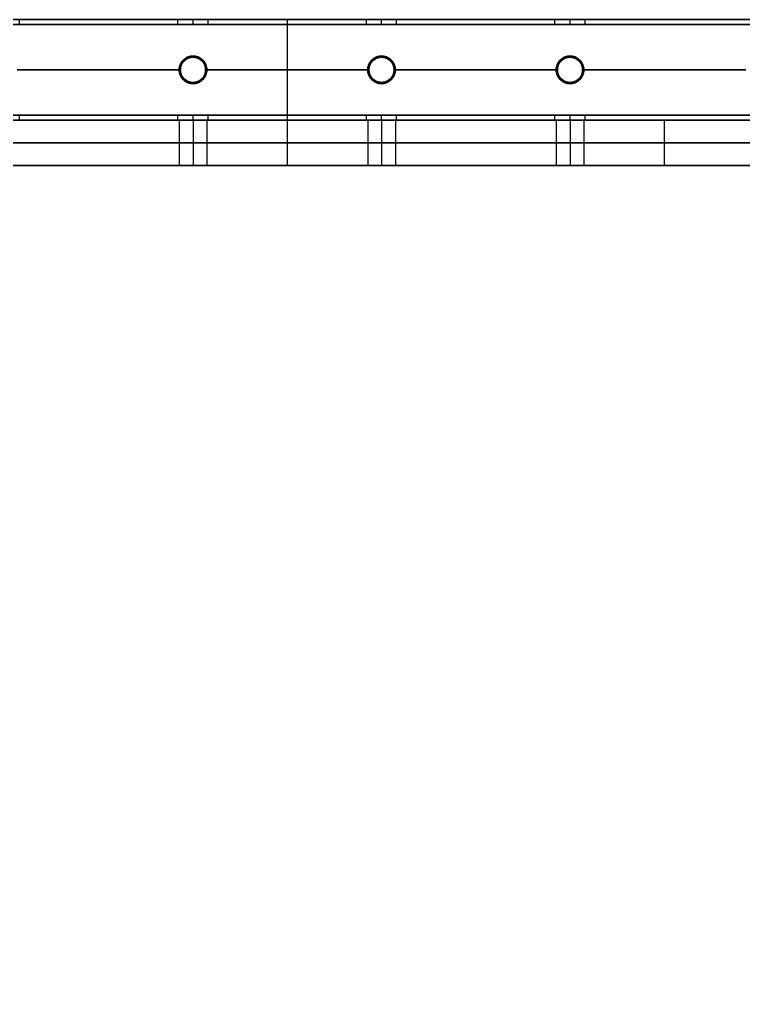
# Model space of a CAD drawing. Header units: millimetres. Extents: x -6529 to 809, y -8611 to 207.
# Drawn here: x -255.5 to 32.5, y -4084.7 to -3695.2 of the extents above; entities that cross this region are included whole.
import ezdxf

# ---------------------------------------------------------------- set-up
doc = ezdxf.new("R2010")
doc.units = ezdxf.units.MM
doc.header["$MEASUREMENT"] = 0
for name, color, linetype, true_color in [('gaten$11mm', 7, 'Continuous', 0xff6a35), ('platen', 7, 'Continuous', 0x007f00), ('staal', 5, 'Continuous', 0x0000ff)]:
    doc.layers.add(name, color=color, linetype=linetype, true_color=true_color)

# ---------------------------------------------------------------- blocks, each defined once
blk = doc.blocks.new('top plaat')
at = {"layer": 'platen'}
for p, q in [((320.5, 25.5), (320.5, 25.5, 18)), ((395.5, 25.5), (395.5, 25.5, 18)), ((470.5, 25.5), (470.5, 25.5, 18)), ((315, 20), (315, 20, 18)), ((326, 20), (326, 20, 18)), ((390, 20), (390, 20, 18)), ((401, 20), (401, 20, 18)), ((465, 20), (465, 20, 18)), ((476, 20), (476, 20, 18)), ((320.5, 14.5), (320.5, 14.5, 18)), ((395.5, 14.5), (395.5, 14.5, 18)), ((470.5, 14.5), (470.5, 14.5, 18))]:
    blk.add_line(p, q, dxfattribs=at)
for points in [[(658, 40), (349, 40), (40, 40)], [(658, 40, 18), (349, 40, 18), (40, 40, 18)], [(658, 40, 9), (349, 40, 9), (40, 40, 9)], [(349, 40), (349, 40, 9), (349, 40, 18)]]:
    blk.add_open_spline(points, degree=2, dxfattribs=at)
for points, knots in [([(320.5, 25.5), (326, 25.5), (326, 20), (326, 14.5), (320.5, 14.5), (315, 14.5), (315, 20), (315, 25.5), (320.5, 25.5)], [-31.415927, -31.415927, -31.415927, -23.561945, -23.561945, -15.707963, -15.707963, -7.853982, -7.853982, 0, 0, 0]), ([(320.5, 25.5, 18), (326, 25.5, 18), (326, 20, 18), (326, 14.5, 18), (320.5, 14.5, 18), (315, 14.5, 18), (315, 20, 18), (315, 25.5, 18), (320.5, 25.5, 18)], [-31.415927, -31.415927, -31.415927, -23.561945, -23.561945, -15.707963, -15.707963, -7.853982, -7.853982, 0, 0, 0]), ([(320.5, 25.5, 9), (315, 25.5, 9), (315, 20, 9), (315, 14.5, 9), (320.5, 14.5, 9), (326, 14.5, 9), (326, 20, 9), (326, 25.5, 9), (320.5, 25.5, 9)], [0, 0, 0, 7.853982, 7.853982, 15.707963, 15.707963, 23.561945, 23.561945, 31.415927, 31.415927, 31.415927]), ([(395.5, 25.5), (401, 25.5), (401, 20), (401, 14.5), (395.5, 14.5), (390, 14.5), (390, 20), (390, 25.5), (395.5, 25.5)], [-31.415927, -31.415927, -31.415927, -23.561945, -23.561945, -15.707963, -15.707963, -7.853982, -7.853982, 0, 0, 0]), ([(395.5, 25.5, 18), (401, 25.5, 18), (401, 20, 18), (401, 14.5, 18), (395.5, 14.5, 18), (390, 14.5, 18), (390, 20, 18), (390, 25.5, 18), (395.5, 25.5, 18)], [-31.415927, -31.415927, -31.415927, -23.561945, -23.561945, -15.707963, -15.707963, -7.853982, -7.853982, 0, 0, 0]), ([(395.5, 25.5, 9), (390, 25.5, 9), (390, 20, 9), (390, 14.5, 9), (395.5, 14.5, 9), (401, 14.5, 9), (401, 20, 9), (401, 25.5, 9), (395.5, 25.5, 9)], [0, 0, 0, 7.853982, 7.853982, 15.707963, 15.707963, 23.561945, 23.561945, 31.415927, 31.415927, 31.415927]), ([(470.5, 25.5), (476, 25.5), (476, 20), (476, 14.5), (470.5, 14.5), (465, 14.5), (465, 20), (465, 25.5), (470.5, 25.5)], [-31.415927, -31.415927, -31.415927, -23.561945, -23.561945, -15.707963, -15.707963, -7.853982, -7.853982, 0, 0, 0]), ([(470.5, 25.5, 18), (476, 25.5, 18), (476, 20, 18), (476, 14.5, 18), (470.5, 14.5, 18), (465, 14.5, 18), (465, 20, 18), (465, 25.5, 18), (470.5, 25.5, 18)], [-31.415927, -31.415927, -31.415927, -23.561945, -23.561945, -15.707963, -15.707963, -7.853982, -7.853982, 0, 0, 0]), ([(470.5, 25.5, 9), (465, 25.5, 9), (465, 20, 9), (465, 14.5, 9), (470.5, 14.5, 9), (476, 14.5, 9), (476, 20, 9), (476, 25.5, 9), (470.5, 25.5, 9)], [0, 0, 0, 7.853982, 7.853982, 15.707963, 15.707963, 23.561945, 23.561945, 31.415927, 31.415927, 31.415927])]:
    blk.add_rational_spline(points, [1, 0.707106781187, 1, 0.707106781187, 1, 0.707106781187, 1, 0.707106781187, 1], degree=2, knots=knots, dxfattribs=at)
blk = doc.blocks.new('plaat base')
at = {"layer": 'platen'}
for p, q in [((395.5, 43.5), (395.5, 43.5, 18)), ((470.5, 43.5), (470.5, 43.5, 18)), ((390, 38), (390, 38, 18)), ((401, 38), (401, 38, 18)), ((465, 38), (465, 38, 18)), ((476, 38), (476, 38, 18)), ((395.5, 32.5), (395.5, 32.5, 18)), ((470.5, 32.5), (470.5, 32.5, 18)), ((58, -600), (1258, -600)), ((58, -600, 18), (1258, -600, 18)), ((320.5, -1232.5), (320.5, -1232.5, 18)), ((315, -1238), (315, -1238, 18)), ((326, -1238), (326, -1238, 18)), ((320.5, -1243.5), (320.5, -1243.5, 18))]:
    blk.add_line(p, q, dxfattribs=at)
for points in [[(658, 58), (508, 58), (358, 58)], [(358, 58), (358, 58, 9), (358, 58, 18)], [(658, 58, 18), (508, 58, 18), (358, 58, 18)], [(358, 58), (358, 29), (358, 0)], [(358, 58, 18), (358, 29, 18), (358, 0, 18)], [(658, 58, 9), (508, 58, 9), (358, 58, 9)], [(358, 58, 9), (358, 29, 9), (358, 0, 9)], [(508, 58), (508, 58, 9), (508, 58, 18)], [(358, 29), (358, 29, 9), (358, 29, 18)], [(358, 0), (179, 0), (0, 0)], [(358, 0, 18), (179, 0, 18), (0, 0, 18)], [(358, 0, 9), (179, 0, 9), (0, 0, 9)], [(358, 0), (358, 0, 9), (358, 0, 18)], [(358, -1258), (358, -1229), (358, -1200)], [(358, -1200), (358, -1200, 9), (358, -1200, 18)], [(358, -1258, 18), (358, -1229, 18), (358, -1200, 18)], [(358, -1200), (508, -1200), (658, -1200)], [(358, -1200, 18), (508, -1200, 18), (658, -1200, 18)], [(358, -1258, 9), (358, -1229, 9), (358, -1200, 9)], [(358, -1200, 9), (508, -1200, 9), (658, -1200, 9)], [(508, -1200), (508, -1200, 9), (508, -1200, 18)], [(358, -1229), (358, -1229, 9), (358, -1229, 18)], [(58, -1258), (208, -1258), (358, -1258)], [(58, -1258, 18), (208, -1258, 18), (358, -1258, 18)], [(58, -1258, 9), (208, -1258, 9), (358, -1258, 9)], [(358, -1258), (358, -1258, 9), (358, -1258, 18)]]:
    blk.add_open_spline(points, degree=2, dxfattribs=at)
for points in [[(395.5, 43.5), (401, 43.5), (401, 38), (401, 32.5), (395.5, 32.5), (390, 32.5), (390, 38), (390, 43.5), (395.5, 43.5)], [(395.5, 43.5, 18), (401, 43.5, 18), (401, 38, 18), (401, 32.5, 18), (395.5, 32.5, 18), (390, 32.5, 18), (390, 38, 18), (390, 43.5, 18), (395.5, 43.5, 18)], [(470.5, 43.5), (476, 43.5), (476, 38), (476, 32.5), (470.5, 32.5), (465, 32.5), (465, 38), (465, 43.5), (470.5, 43.5)], [(470.5, 43.5, 18), (476, 43.5, 18), (476, 38, 18), (476, 32.5, 18), (470.5, 32.5, 18), (465, 32.5, 18), (465, 38, 18), (465, 43.5, 18), (470.5, 43.5, 18)], [(320.5, -1243.5), (315, -1243.5), (315, -1238), (315, -1232.5), (320.5, -1232.5), (326, -1232.5), (326, -1238), (326, -1243.5), (320.5, -1243.5)], [(320.5, -1243.5, 18), (315, -1243.5, 18), (315, -1238, 18), (315, -1232.5, 18), (320.5, -1232.5, 18), (326, -1232.5, 18), (326, -1238, 18), (326, -1243.5, 18), (320.5, -1243.5, 18)]]:
    blk.add_rational_spline(points, [1, 0.707106781187, 1, 0.707106781187, 1, 0.707106781187, 1, 0.707106781187, 1], degree=2, knots=[-31.415927, -31.415927, -31.415927, -23.561945, -23.561945, -15.707963, -15.707963, -7.853982, -7.853982, 0, 0, 0], dxfattribs=at)

msp = doc.modelspace()

# ---------------------------------------------------------------- linework, layer by layer
at = {"layer": 'gaten$11mm'}
for centre in [(-186.47, -3715.21), (-111.47, -3715.21), (-36.47, -3715.21)]:
    msp.add_circle(centre, 5.5, dxfattribs=at)
at = {"layer": 'staal'}
for p, q in [((-255.47, -3697.21, 1296), (-255.47, -3695.21, 1296)), ((-192.47, -3697.21, 20), (-192.47, -3695.21, 20)), ((-192.47, -3697.21, 1296), (-192.47, -3695.21, 1296)), ((-186.47, -3697.21, 26), (-186.47, -3695.21, 26)), ((-186.47, -3697.21, 14), (-186.47, -3695.21, 14)), ((-186.47, -3697.21, 1302), (-186.47, -3695.21, 1302)), ((-186.47, -3697.21, 1290), (-186.47, -3695.21, 1290)), ((-180.47, -3697.21, 20), (-180.47, -3695.21, 20)), ((-180.47, -3697.21, 1296), (-180.47, -3695.21, 1296)), ((-117.47, -3697.21, 20), (-117.47, -3695.21, 20)), ((-117.47, -3697.21, 1296), (-117.47, -3695.21, 1296)), ((-111.47, -3697.21, 26), (-111.47, -3695.21, 26)), ((-111.47, -3697.21, 14), (-111.47, -3695.21, 14)), ((-111.47, -3697.21, 1302), (-111.47, -3695.21, 1302)), ((-111.47, -3697.21, 1290), (-111.47, -3695.21, 1290)), ((-105.47, -3697.21, 20), (-105.47, -3695.21, 20)), ((-105.47, -3697.21, 1296), (-105.47, -3695.21, 1296)), ((-42.47, -3697.21, 20), (-42.47, -3695.21, 20)), ((-42.47, -3697.21, 1296), (-42.47, -3695.21, 1296)), ((-36.47, -3697.21, 26), (-36.47, -3695.21, 26)), ((-36.47, -3697.21, 14), (-36.47, -3695.21, 14)), ((-36.47, -3697.21, 1302), (-36.47, -3695.21, 1302)), ((-36.47, -3697.21, 1290), (-36.47, -3695.21, 1290)), ((-30.47, -3697.21, 20), (-30.47, -3695.21, 20)), ((-30.47, -3697.21, 1296), (-30.47, -3695.21, 1296)), ((-186.47, -3710.21, 38), (-186.47, -3710.21, 40)), ((-186.47, -3710.21), (-186.47, -3710.21, 2)), ((-186.47, -3710.21, 1314), (-186.47, -3710.21, 1316)), ((-186.47, -3710.21, 1276), (-186.47, -3710.21, 1278)), ((-111.47, -3710.21, 38), (-111.47, -3710.21, 40)), ((-111.47, -3710.21), (-111.47, -3710.21, 2)), ((-111.47, -3710.21, 1314), (-111.47, -3710.21, 1316)), ((-111.47, -3710.21, 1276), (-111.47, -3710.21, 1278)), ((-36.47, -3710.21, 38), (-36.47, -3710.21, 40)), ((-36.47, -3710.21), (-36.47, -3710.21, 2)), ((-36.47, -3710.21, 1314), (-36.47, -3710.21, 1316)), ((-36.47, -3710.21, 1276), (-36.47, -3710.21, 1278)), ((-191.47, -3715.21, 38), (-191.47, -3715.21, 40)), ((-191.47, -3715.21), (-191.47, -3715.21, 2)), ((-191.47, -3715.21, 1314), (-191.47, -3715.21, 1316)), ((-191.47, -3715.21, 1276), (-191.47, -3715.21, 1278)), ((-181.47, -3715.21, 38), (-181.47, -3715.21, 40)), ((-181.47, -3715.21), (-181.47, -3715.21, 2)), ((-181.47, -3715.21, 1314), (-181.47, -3715.21, 1316)), ((-181.47, -3715.21, 1276), (-181.47, -3715.21, 1278)), ((-116.47, -3715.21, 38), (-116.47, -3715.21, 40)), ((-116.47, -3715.21), (-116.47, -3715.21, 2)), ((-116.47, -3715.21, 1314), (-116.47, -3715.21, 1316)), ((-116.47, -3715.21, 1276), (-116.47, -3715.21, 1278)), ((-106.47, -3715.21, 38), (-106.47, -3715.21, 40)), ((-106.47, -3715.21), (-106.47, -3715.21, 2)), ((-106.47, -3715.21, 1314), (-106.47, -3715.21, 1316)), ((-106.47, -3715.21, 1276), (-106.47, -3715.21, 1278)), ((-41.47, -3715.21, 38), (-41.47, -3715.21, 40)), ((-41.47, -3715.21), (-41.47, -3715.21, 2)), ((-41.47, -3715.21, 1314), (-41.47, -3715.21, 1316)), ((-41.47, -3715.21, 1276), (-41.47, -3715.21, 1278)), ((-31.47, -3715.21, 38), (-31.47, -3715.21, 40)), ((-31.47, -3715.21), (-31.47, -3715.21, 2)), ((-31.47, -3715.21, 1314), (-31.47, -3715.21, 1316)), ((-31.47, -3715.21, 1276), (-31.47, -3715.21, 1278)), ((-186.47, -3720.21), (-186.47, -3720.21, 2)), ((-186.47, -3720.21, 38), (-186.47, -3720.21, 40)), ((-186.47, -3720.21, 1276), (-186.47, -3720.21, 1278)), ((-186.47, -3720.21, 1314), (-186.47, -3720.21, 1316)), ((-111.47, -3720.21), (-111.47, -3720.21, 2)), ((-111.47, -3720.21, 38), (-111.47, -3720.21, 40)), ((-111.47, -3720.21, 1276), (-111.47, -3720.21, 1278)), ((-111.47, -3720.21, 1314), (-111.47, -3720.21, 1316)), ((-36.47, -3720.21), (-36.47, -3720.21, 2)), ((-36.47, -3720.21, 38), (-36.47, -3720.21, 40)), ((-36.47, -3720.21, 1276), (-36.47, -3720.21, 1278)), ((-36.47, -3720.21, 1314), (-36.47, -3720.21, 1316)), ((-255.47, -3735.21, 1296), (-255.47, -3733.21, 1296)), ((-192.47, -3735.21, 20), (-192.47, -3733.21, 20)), ((-192.47, -3735.21, 1296), (-192.47, -3733.21, 1296)), ((-186.47, -3735.21, 26), (-186.47, -3733.21, 26)), ((-186.47, -3735.21, 14), (-186.47, -3733.21, 14)), ((-186.47, -3735.21, 1302), (-186.47, -3733.21, 1302)), ((-186.47, -3735.21, 1290), (-186.47, -3733.21, 1290)), ((-180.47, -3735.21, 20), (-180.47, -3733.21, 20)), ((-180.47, -3735.21, 1296), (-180.47, -3733.21, 1296)), ((-117.47, -3735.21, 20), (-117.47, -3733.21, 20)), ((-117.47, -3735.21, 1296), (-117.47, -3733.21, 1296)), ((-111.47, -3735.21, 26), (-111.47, -3733.21, 26)), ((-111.47, -3735.21, 14), (-111.47, -3733.21, 14)), ((-111.47, -3735.21, 1302), (-111.47, -3733.21, 1302)), ((-111.47, -3735.21, 1290), (-111.47, -3733.21, 1290)), ((-105.47, -3735.21, 20), (-105.47, -3733.21, 20)), ((-105.47, -3735.21, 1296), (-105.47, -3733.21, 1296)), ((-42.47, -3735.21, 20), (-42.47, -3733.21, 20)), ((-42.47, -3735.21, 1296), (-42.47, -3733.21, 1296)), ((-36.47, -3735.21, 26), (-36.47, -3733.21, 26)), ((-36.47, -3735.21, 14), (-36.47, -3733.21, 14)), ((-36.47, -3735.21, 1302), (-36.47, -3733.21, 1302)), ((-36.47, -3735.21, 1290), (-36.47, -3733.21, 1290)), ((-30.47, -3735.21, 20), (-30.47, -3733.21, 20)), ((-30.47, -3735.21, 1296), (-30.47, -3733.21, 1296))]:
    msp.add_line(p, q, dxfattribs=at)
for points in [[(-506.97, -3695.21), (809.03, -3695.21), (809.03, -5011.21), (-506.97, -5011.21)], [(-466.97, -3735.21), (769.03, -3735.21), (769.03, -4971.21), (-466.97, -4971.21)]]:
    msp.add_lwpolyline(points, close=True, dxfattribs=at)
for centre in [(-186.47, -3715.21), (-186.47, -3715.21, 39), (-186.47, -3715.21, 1), (-186.47, -3715.21, 1276), (-186.47, -3715.21, 1315), (-186.47, -3715.21, 1277), (-111.47, -3715.21), (-111.47, -3715.21, 39), (-111.47, -3715.21, 1), (-111.47, -3715.21, 1276), (-111.47, -3715.21, 1315), (-111.47, -3715.21, 1277), (-36.47, -3715.21), (-36.47, -3715.21, 39), (-36.47, -3715.21, 1), (-36.47, -3715.21, 1276), (-36.47, -3715.21, 1315), (-36.47, -3715.21, 1277)]:
    msp.add_circle(centre, 5, dxfattribs=at)
for points in [[(809.03, -3695.21), (151.03, -3695.21), (-506.97, -3695.21)], [(809.03, -3695.21, 40), (151.03, -3695.21, 40), (-506.97, -3695.21, 40)], [(-506.97, -3695.21, 1276), (151.03, -3695.21, 1276), (809.03, -3695.21, 1276)], [(-506.97, -3695.21, 1316), (151.03, -3695.21, 1316), (809.03, -3695.21, 1316)], [(-192.47, -3695.21, 20), (-223.97, -3695.21, 20), (-255.47, -3695.21, 20)], [(-255.47, -3695.21, 1296), (-223.97, -3695.21, 1296), (-192.47, -3695.21, 1296)], [(-117.47, -3695.21, 20), (-148.97, -3695.21, 20), (-180.47, -3695.21, 20)], [(-180.47, -3695.21, 1296), (-148.97, -3695.21, 1296), (-117.47, -3695.21, 1296)], [(-42.47, -3695.21, 20), (-73.97, -3695.21, 20), (-105.47, -3695.21, 20)], [(-105.47, -3695.21, 1296), (-73.97, -3695.21, 1296), (-42.47, -3695.21, 1296)], [(32.53, -3695.21, 20), (1.03, -3695.21, 20), (-30.47, -3695.21, 20)], [(-30.47, -3695.21, 1296), (1.03, -3695.21, 1296), (32.53, -3695.21, 1296)], [(807.03, -3697.21, 38), (151.03, -3697.21, 38), (-504.97, -3697.21, 38)], [(807.03, -3697.21, 2), (151.03, -3697.21, 2), (-504.97, -3697.21, 2)], [(-504.97, -3697.21, 1314), (151.03, -3697.21, 1314), (807.03, -3697.21, 1314)], [(-504.97, -3697.21, 1278), (151.03, -3697.21, 1278), (807.03, -3697.21, 1278)], [(-192.47, -3697.21, 20), (-223.97, -3697.21, 20), (-255.47, -3697.21, 20)], [(-255.47, -3697.21, 1296), (-223.97, -3697.21, 1296), (-192.47, -3697.21, 1296)], [(-117.47, -3697.21, 20), (-148.97, -3697.21, 20), (-180.47, -3697.21, 20)], [(-180.47, -3697.21, 1296), (-148.97, -3697.21, 1296), (-117.47, -3697.21, 1296)], [(-42.47, -3697.21, 20), (-73.97, -3697.21, 20), (-105.47, -3697.21, 20)], [(-105.47, -3697.21, 1296), (-73.97, -3697.21, 1296), (-42.47, -3697.21, 1296)], [(32.53, -3697.21, 20), (1.03, -3697.21, 20), (-30.47, -3697.21, 20)], [(-30.47, -3697.21, 1296), (1.03, -3697.21, 1296), (32.53, -3697.21, 1296)], [(-191.47, -3715.21, 40), (-223.97, -3715.21, 40), (-256.47, -3715.21, 40)], [(-191.47, -3715.21, 38), (-223.97, -3715.21, 38), (-256.47, -3715.21, 38)], [(-191.47, -3715.21, 2), (-223.97, -3715.21, 2), (-256.47, -3715.21, 2)], [(-191.47, -3715.21), (-223.97, -3715.21), (-256.47, -3715.21)], [(-256.47, -3715.21, 1316), (-223.97, -3715.21, 1316), (-191.47, -3715.21, 1316)], [(-256.47, -3715.21, 1314), (-223.97, -3715.21, 1314), (-191.47, -3715.21, 1314)], [(-256.47, -3715.21, 1278), (-223.97, -3715.21, 1278), (-191.47, -3715.21, 1278)], [(-256.47, -3715.21, 1276), (-223.97, -3715.21, 1276), (-191.47, -3715.21, 1276)], [(-116.47, -3715.21, 40), (-148.97, -3715.21, 40), (-181.47, -3715.21, 40)], [(-116.47, -3715.21, 38), (-148.97, -3715.21, 38), (-181.47, -3715.21, 38)], [(-116.47, -3715.21, 2), (-148.97, -3715.21, 2), (-181.47, -3715.21, 2)], [(-116.47, -3715.21), (-148.97, -3715.21), (-181.47, -3715.21)], [(-181.47, -3715.21, 1316), (-148.97, -3715.21, 1316), (-116.47, -3715.21, 1316)], [(-181.47, -3715.21, 1314), (-148.97, -3715.21, 1314), (-116.47, -3715.21, 1314)], [(-181.47, -3715.21, 1278), (-148.97, -3715.21, 1278), (-116.47, -3715.21, 1278)], [(-181.47, -3715.21, 1276), (-148.97, -3715.21, 1276), (-116.47, -3715.21, 1276)], [(-41.47, -3715.21, 40), (-73.97, -3715.21, 40), (-106.47, -3715.21, 40)], [(-41.47, -3715.21, 38), (-73.97, -3715.21, 38), (-106.47, -3715.21, 38)], [(-41.47, -3715.21, 2), (-73.97, -3715.21, 2), (-106.47, -3715.21, 2)], [(-41.47, -3715.21), (-73.97, -3715.21), (-106.47, -3715.21)], [(-106.47, -3715.21, 1316), (-73.97, -3715.21, 1316), (-41.47, -3715.21, 1316)], [(-106.47, -3715.21, 1314), (-73.97, -3715.21, 1314), (-41.47, -3715.21, 1314)], [(-106.47, -3715.21, 1278), (-73.97, -3715.21, 1278), (-41.47, -3715.21, 1278)], [(-106.47, -3715.21, 1276), (-73.97, -3715.21, 1276), (-41.47, -3715.21, 1276)], [(33.53, -3715.21, 40), (1.03, -3715.21, 40), (-31.47, -3715.21, 40)], [(33.53, -3715.21, 38), (1.03, -3715.21, 38), (-31.47, -3715.21, 38)], [(33.53, -3715.21, 2), (1.03, -3715.21, 2), (-31.47, -3715.21, 2)], [(33.53, -3715.21), (1.03, -3715.21), (-31.47, -3715.21)], [(-31.47, -3715.21, 1316), (1.03, -3715.21, 1316), (33.53, -3715.21, 1316)], [(-31.47, -3715.21, 1314), (1.03, -3715.21, 1314), (33.53, -3715.21, 1314)], [(-31.47, -3715.21, 1278), (1.03, -3715.21, 1278), (33.53, -3715.21, 1278)], [(-31.47, -3715.21, 1276), (1.03, -3715.21, 1276), (33.53, -3715.21, 1276)], [(771.03, -3733.21, 38), (151.03, -3733.21, 38), (-468.97, -3733.21, 38)], [(771.03, -3733.21, 2), (151.03, -3733.21, 2), (-468.97, -3733.21, 2)], [(-468.97, -3733.21, 1314), (151.03, -3733.21, 1314), (771.03, -3733.21, 1314)], [(-468.97, -3733.21, 1278), (151.03, -3733.21, 1278), (771.03, -3733.21, 1278)], [(769.03, -3735.21), (151.03, -3735.21), (-466.97, -3735.21)], [(769.03, -3735.21, 40), (151.03, -3735.21, 40), (-466.97, -3735.21, 40)], [(-466.97, -3735.21, 1276), (151.03, -3735.21, 1276), (769.03, -3735.21, 1276)], [(-466.97, -3735.21, 1316), (151.03, -3735.21, 1316), (769.03, -3735.21, 1316)], [(-192.47, -3733.21, 20), (-223.97, -3733.21, 20), (-255.47, -3733.21, 20)], [(-255.47, -3733.21, 1296), (-223.97, -3733.21, 1296), (-192.47, -3733.21, 1296)], [(-192.47, -3735.21, 20), (-223.97, -3735.21, 20), (-255.47, -3735.21, 20)], [(-255.47, -3735.21, 1296), (-223.97, -3735.21, 1296), (-192.47, -3735.21, 1296)], [(-117.47, -3733.21, 20), (-148.97, -3733.21, 20), (-180.47, -3733.21, 20)], [(-180.47, -3733.21, 1296), (-148.97, -3733.21, 1296), (-117.47, -3733.21, 1296)], [(-117.47, -3735.21, 20), (-148.97, -3735.21, 20), (-180.47, -3735.21, 20)], [(-180.47, -3735.21, 1296), (-148.97, -3735.21, 1296), (-117.47, -3735.21, 1296)], [(-42.47, -3733.21, 20), (-73.97, -3733.21, 20), (-105.47, -3733.21, 20)], [(-105.47, -3733.21, 1296), (-73.97, -3733.21, 1296), (-42.47, -3733.21, 1296)], [(-42.47, -3735.21, 20), (-73.97, -3735.21, 20), (-105.47, -3735.21, 20)], [(-105.47, -3735.21, 1296), (-73.97, -3735.21, 1296), (-42.47, -3735.21, 1296)], [(32.53, -3733.21, 20), (1.03, -3733.21, 20), (-30.47, -3733.21, 20)], [(-30.47, -3733.21, 1296), (1.03, -3733.21, 1296), (32.53, -3733.21, 1296)], [(32.53, -3735.21, 20), (1.03, -3735.21, 20), (-30.47, -3735.21, 20)], [(-30.47, -3735.21, 1296), (1.03, -3735.21, 1296), (32.53, -3735.21, 1296)]]:
    msp.add_open_spline(points, degree=2, dxfattribs=at)
for points, weights, knots in [([(-261.47, -3695.21, 1302), (-255.47, -3695.21, 1302), (-255.47, -3695.21, 1296), (-255.47, -3695.21, 1290), (-261.47, -3695.21, 1290), (-267.47, -3695.21, 1290), (-267.47, -3695.21, 1296), (-267.47, -3695.21, 1302), (-261.47, -3695.21, 1302)], [1, 0.707106781187, 1, 0.707106781187, 1, 0.707106781187, 1, 0.707106781187, 1], [-31.415927, -31.415927, -31.415927, -23.561945, -23.561945, -15.707963, -15.707963, -7.853982, -7.853982, 0, 0, 0]), ([(-186.47, -3695.21, 26), (-192.47, -3695.21, 26), (-192.47, -3695.21, 20), (-192.47, -3695.21, 14), (-186.47, -3695.21, 14), (-180.47, -3695.21, 14), (-180.47, -3695.21, 20), (-180.47, -3695.21, 26), (-186.47, -3695.21, 26)], [0.999999860338, 0.707106851018, 1, 0.707106781187, 1, 0.707106781187, 1, 0.707106851018, 0.999999860338], [-31.415927, -31.415927, -31.415927, -23.561946, -23.561946, -15.707963, -15.707963, -7.853981, -7.853981, 0, 0, 0]), ([(-186.47, -3695.21, 1302), (-180.47, -3695.21, 1302), (-180.47, -3695.21, 1296), (-180.47, -3695.21, 1290), (-186.47, -3695.21, 1290), (-192.47, -3695.21, 1290), (-192.47, -3695.21, 1296), (-192.47, -3695.21, 1302), (-186.47, -3695.21, 1302)], [1, 0.707106781187, 1, 0.707106781187, 1, 0.707106781187, 1, 0.707106781187, 1], [-31.415927, -31.415927, -31.415927, -23.561945, -23.561945, -15.707963, -15.707963, -7.853982, -7.853982, 0, 0, 0]), ([(-111.47, -3695.21, 26), (-117.47, -3695.21, 26), (-117.47, -3695.21, 20), (-117.47, -3695.21, 14), (-111.47, -3695.21, 14), (-105.47, -3695.21, 14), (-105.47, -3695.21, 20), (-105.47, -3695.21, 26), (-111.47, -3695.21, 26)], [1, 0.707106781187, 1, 0.707106781187, 1, 0.707106781187, 1, 0.707106781187, 1], [-31.415927, -31.415927, -31.415927, -23.561945, -23.561945, -15.707963, -15.707963, -7.853982, -7.853982, 0, 0, 0]), ([(-111.47, -3695.21, 1302), (-105.47, -3695.21, 1302), (-105.47, -3695.21, 1296), (-105.47, -3695.21, 1290), (-111.47, -3695.21, 1290), (-117.47, -3695.21, 1290), (-117.47, -3695.21, 1296), (-117.47, -3695.21, 1302), (-111.47, -3695.21, 1302)], [0.999999860338, 0.707106851018, 1, 0.707106781187, 1, 0.707106781187, 1, 0.707106851018, 0.999999860338], [-31.415927, -31.415927, -31.415927, -23.561946, -23.561946, -15.707963, -15.707963, -7.853981, -7.853981, 0, 0, 0]), ([(-36.47, -3695.21, 26), (-42.47, -3695.21, 26), (-42.47, -3695.21, 20), (-42.47, -3695.21, 14), (-36.47, -3695.21, 14), (-30.47, -3695.21, 14), (-30.47, -3695.21, 20), (-30.47, -3695.21, 26), (-36.47, -3695.21, 26)], [0.999999860338, 0.707106851018, 1, 0.707106781187, 1, 0.707106781187, 1, 0.707106851018, 0.999999860338], [-31.415927, -31.415927, -31.415927, -23.561946, -23.561946, -15.707963, -15.707963, -7.853981, -7.853981, 0, 0, 0]), ([(-36.47, -3695.21, 1302), (-30.47, -3695.21, 1302), (-30.47, -3695.21, 1296), (-30.47, -3695.21, 1290), (-36.47, -3695.21, 1290), (-42.47, -3695.21, 1290), (-42.47, -3695.21, 1296), (-42.47, -3695.21, 1302), (-36.47, -3695.21, 1302)], [1, 0.707106781187, 1, 0.707106781187, 1, 0.707106781187, 1, 0.707106781187, 1], [-31.415927, -31.415927, -31.415927, -23.561945, -23.561945, -15.707963, -15.707963, -7.853982, -7.853982, 0, 0, 0]), ([(-261.47, -3697.21, 1302), (-267.47, -3697.21, 1302), (-267.47, -3697.21, 1296), (-267.47, -3697.21, 1290), (-261.47, -3697.21, 1290), (-255.47, -3697.21, 1290), (-255.47, -3697.21, 1296), (-255.47, -3697.21, 1302), (-261.47, -3697.21, 1302)], [1, 0.707106781187, 1, 0.707106781187, 1, 0.707106781187, 1, 0.707106781187, 1], [0, 0, 0, 7.853982, 7.853982, 15.707963, 15.707963, 23.561945, 23.561945, 31.415927, 31.415927, 31.415927]), ([(-186.47, -3697.21, 26), (-180.47, -3697.21, 26), (-180.47, -3697.21, 20), (-180.47, -3697.21, 14), (-186.47, -3697.21, 14), (-192.47, -3697.21, 14), (-192.47, -3697.21, 20), (-192.47, -3697.21, 26), (-186.47, -3697.21, 26)], [1, 0.707106781187, 1, 0.707106781187, 1, 0.707106781187, 1, 0.707106781187, 1], [0, 0, 0, 7.853982, 7.853982, 15.707963, 15.707963, 23.561945, 23.561945, 31.415927, 31.415927, 31.415927]), ([(-186.47, -3697.21, 1302), (-192.47, -3697.21, 1302), (-192.47, -3697.21, 1296), (-192.47, -3697.21, 1290), (-186.47, -3697.21, 1290), (-180.47, -3697.21, 1290), (-180.47, -3697.21, 1296), (-180.47, -3697.21, 1302), (-186.47, -3697.21, 1302)], [1, 0.707106781187, 1, 0.707106781187, 1, 0.707106781187, 1, 0.707106781187, 1], [0, 0, 0, 7.853982, 7.853982, 15.707963, 15.707963, 23.561945, 23.561945, 31.415927, 31.415927, 31.415927]), ([(-111.47, -3697.21, 26), (-105.47, -3697.21, 26), (-105.47, -3697.21, 20), (-105.47, -3697.21, 14), (-111.47, -3697.21, 14), (-117.47, -3697.21, 14), (-117.47, -3697.21, 20), (-117.47, -3697.21, 26), (-111.47, -3697.21, 26)], [1, 0.707106781187, 1, 0.707106781187, 1, 0.707106781187, 1, 0.707106781187, 1], [0, 0, 0, 7.853982, 7.853982, 15.707963, 15.707963, 23.561945, 23.561945, 31.415927, 31.415927, 31.415927]), ([(-111.47, -3697.21, 1302), (-117.47, -3697.21, 1302), (-117.47, -3697.21, 1296), (-117.47, -3697.21, 1290), (-111.47, -3697.21, 1290), (-105.47, -3697.21, 1290), (-105.47, -3697.21, 1296), (-105.47, -3697.21, 1302), (-111.47, -3697.21, 1302)], [1, 0.707106781187, 1, 0.707106781187, 1, 0.707106781187, 1, 0.707106781187, 1], [0, 0, 0, 7.853982, 7.853982, 15.707963, 15.707963, 23.561945, 23.561945, 31.415927, 31.415927, 31.415927]), ([(-36.47, -3697.21, 26), (-30.47, -3697.21, 26), (-30.47, -3697.21, 20), (-30.47, -3697.21, 14), (-36.47, -3697.21, 14), (-42.47, -3697.21, 14), (-42.47, -3697.21, 20), (-42.47, -3697.21, 26), (-36.47, -3697.21, 26)], [1, 0.707106781187, 1, 0.707106781187, 1, 0.707106781187, 1, 0.707106781187, 1], [0, 0, 0, 7.853982, 7.853982, 15.707963, 15.707963, 23.561945, 23.561945, 31.415927, 31.415927, 31.415927]), ([(-36.47, -3697.21, 1302), (-42.47, -3697.21, 1302), (-42.47, -3697.21, 1296), (-42.47, -3697.21, 1290), (-36.47, -3697.21, 1290), (-30.47, -3697.21, 1290), (-30.47, -3697.21, 1296), (-30.47, -3697.21, 1302), (-36.47, -3697.21, 1302)], [1, 0.707106781187, 1, 0.707106781187, 1, 0.707106781187, 1, 0.707106781187, 1], [0, 0, 0, 7.853982, 7.853982, 15.707963, 15.707963, 23.561945, 23.561945, 31.415927, 31.415927, 31.415927]), ([(-186.47, -3720.21, 40), (-191.47, -3720.21, 40), (-191.47, -3715.21, 40), (-191.47, -3710.21, 40), (-186.47, -3710.21, 40), (-181.47, -3710.21, 40), (-181.47, -3715.21, 40), (-181.47, -3720.21, 40), (-186.47, -3720.21, 40)], [1, 0.707106781187, 1, 0.707106781187, 1, 0.707106781187, 1, 0.707106781187, 1], [-31.415927, -31.415927, -31.415927, -23.561945, -23.561945, -15.707963, -15.707963, -7.853982, -7.853982, 0, 0, 0]), ([(-186.47, -3720.21, 38), (-181.47, -3720.21, 38), (-181.47, -3715.21, 38), (-181.47, -3710.21, 38), (-186.47, -3710.21, 38), (-191.47, -3710.21, 38), (-191.47, -3715.21, 38), (-191.47, -3720.21, 38), (-186.47, -3720.21, 38)], [1, 0.707106781187, 1, 0.707106781187, 1, 0.707106781187, 1, 0.707106781187, 1], [0, 0, 0, 7.853982, 7.853982, 15.707963, 15.707963, 23.561945, 23.561945, 31.415927, 31.415927, 31.415927]), ([(-186.47, -3720.21, 2), (-191.47, -3720.21, 2), (-191.47, -3715.21, 2), (-191.47, -3710.21, 2), (-186.47, -3710.21, 2), (-181.47, -3710.21, 2), (-181.47, -3715.21, 2), (-181.47, -3720.21, 2), (-186.47, -3720.21, 2)], [1, 0.707106781187, 1, 0.707106781187, 1, 0.707106781187, 1, 0.707106781187, 1], [-31.415927, -31.415927, -31.415927, -23.561945, -23.561945, -15.707963, -15.707963, -7.853982, -7.853982, 0, 0, 0]), ([(-186.47, -3720.21, 1316), (-181.47, -3720.21, 1316), (-181.47, -3715.21, 1316), (-181.47, -3710.21, 1316), (-186.47, -3710.21, 1316), (-191.47, -3710.21, 1316), (-191.47, -3715.21, 1316), (-191.47, -3720.21, 1316), (-186.47, -3720.21, 1316)], [1, 0.707106781187, 1, 0.707106781187, 1, 0.707106781187, 1, 0.707106781187, 1], [-31.415927, -31.415927, -31.415927, -23.561945, -23.561945, -15.707963, -15.707963, -7.853982, -7.853982, 0, 0, 0]), ([(-186.47, -3720.21, 1314), (-191.47, -3720.21, 1314), (-191.47, -3715.21, 1314), (-191.47, -3710.21, 1314), (-186.47, -3710.21, 1314), (-181.47, -3710.21, 1314), (-181.47, -3715.21, 1314), (-181.47, -3720.21, 1314), (-186.47, -3720.21, 1314)], [1, 0.707106781187, 1, 0.707106781187, 1, 0.707106781187, 1, 0.707106781187, 1], [0, 0, 0, 7.853982, 7.853982, 15.707963, 15.707963, 23.561945, 23.561945, 31.415927, 31.415927, 31.415927]), ([(-186.47, -3720.21, 1278), (-181.47, -3720.21, 1278), (-181.47, -3715.21, 1278), (-181.47, -3710.21, 1278), (-186.47, -3710.21, 1278), (-191.47, -3710.21, 1278), (-191.47, -3715.21, 1278), (-191.47, -3720.21, 1278), (-186.47, -3720.21, 1278)], [1, 0.707106781187, 1, 0.707106781187, 1, 0.707106781187, 1, 0.707106781187, 1], [-31.415927, -31.415927, -31.415927, -23.561945, -23.561945, -15.707963, -15.707963, -7.853982, -7.853982, 0, 0, 0]), ([(-111.47, -3720.21, 40), (-116.47, -3720.21, 40), (-116.47, -3715.21, 40), (-116.47, -3710.21, 40), (-111.47, -3710.21, 40), (-106.47, -3710.21, 40), (-106.47, -3715.21, 40), (-106.47, -3720.21, 40), (-111.47, -3720.21, 40)], [1, 0.707106781187, 1, 0.707106781187, 1, 0.707106781187, 1, 0.707106781187, 1], [-31.415927, -31.415927, -31.415927, -23.561945, -23.561945, -15.707963, -15.707963, -7.853982, -7.853982, 0, 0, 0]), ([(-111.47, -3720.21, 38), (-106.47, -3720.21, 38), (-106.47, -3715.21, 38), (-106.47, -3710.21, 38), (-111.47, -3710.21, 38), (-116.47, -3710.21, 38), (-116.47, -3715.21, 38), (-116.47, -3720.21, 38), (-111.47, -3720.21, 38)], [1, 0.707106781187, 1, 0.707106781187, 1, 0.707106781187, 1, 0.707106781187, 1], [0, 0, 0, 7.853982, 7.853982, 15.707963, 15.707963, 23.561945, 23.561945, 31.415927, 31.415927, 31.415927]), ([(-111.47, -3720.21, 2), (-116.47, -3720.21, 2), (-116.47, -3715.21, 2), (-116.47, -3710.21, 2), (-111.47, -3710.21, 2), (-106.47, -3710.21, 2), (-106.47, -3715.21, 2), (-106.47, -3720.21, 2), (-111.47, -3720.21, 2)], [1, 0.707106781187, 1, 0.707106781187, 1, 0.707106781187, 1, 0.707106781187, 1], [-31.415927, -31.415927, -31.415927, -23.561945, -23.561945, -15.707963, -15.707963, -7.853982, -7.853982, 0, 0, 0]), ([(-111.47, -3720.21, 1316), (-106.47, -3720.21, 1316), (-106.47, -3715.21, 1316), (-106.47, -3710.21, 1316), (-111.47, -3710.21, 1316), (-116.47, -3710.21, 1316), (-116.47, -3715.21, 1316), (-116.47, -3720.21, 1316), (-111.47, -3720.21, 1316)], [1, 0.707106781187, 1, 0.707106781187, 1, 0.707106781187, 1, 0.707106781187, 1], [-31.415927, -31.415927, -31.415927, -23.561945, -23.561945, -15.707963, -15.707963, -7.853982, -7.853982, 0, 0, 0]), ([(-111.47, -3720.21, 1314), (-116.47, -3720.21, 1314), (-116.47, -3715.21, 1314), (-116.47, -3710.21, 1314), (-111.47, -3710.21, 1314), (-106.47, -3710.21, 1314), (-106.47, -3715.21, 1314), (-106.47, -3720.21, 1314), (-111.47, -3720.21, 1314)], [1, 0.707106781187, 1, 0.707106781187, 1, 0.707106781187, 1, 0.707106781187, 1], [0, 0, 0, 7.853982, 7.853982, 15.707963, 15.707963, 23.561945, 23.561945, 31.415927, 31.415927, 31.415927]), ([(-111.47, -3720.21, 1278), (-106.47, -3720.21, 1278), (-106.47, -3715.21, 1278), (-106.47, -3710.21, 1278), (-111.47, -3710.21, 1278), (-116.47, -3710.21, 1278), (-116.47, -3715.21, 1278), (-116.47, -3720.21, 1278), (-111.47, -3720.21, 1278)], [1, 0.707106781187, 1, 0.707106781187, 1, 0.707106781187, 1, 0.707106781187, 1], [-31.415927, -31.415927, -31.415927, -23.561945, -23.561945, -15.707963, -15.707963, -7.853982, -7.853982, 0, 0, 0]), ([(-36.47, -3720.21, 40), (-41.47, -3720.21, 40), (-41.47, -3715.21, 40), (-41.47, -3710.21, 40), (-36.47, -3710.21, 40), (-31.47, -3710.21, 40), (-31.47, -3715.21, 40), (-31.47, -3720.21, 40), (-36.47, -3720.21, 40)], [1, 0.707106781187, 1, 0.707106781187, 1, 0.707106781187, 1, 0.707106781187, 1], [-31.415927, -31.415927, -31.415927, -23.561945, -23.561945, -15.707963, -15.707963, -7.853982, -7.853982, 0, 0, 0]), ([(-36.47, -3720.21, 38), (-31.47, -3720.21, 38), (-31.47, -3715.21, 38), (-31.47, -3710.21, 38), (-36.47, -3710.21, 38), (-41.47, -3710.21, 38), (-41.47, -3715.21, 38), (-41.47, -3720.21, 38), (-36.47, -3720.21, 38)], [1, 0.707106781187, 1, 0.707106781187, 1, 0.707106781187, 1, 0.707106781187, 1], [0, 0, 0, 7.853982, 7.853982, 15.707963, 15.707963, 23.561945, 23.561945, 31.415927, 31.415927, 31.415927]), ([(-36.47, -3720.21, 2), (-41.47, -3720.21, 2), (-41.47, -3715.21, 2), (-41.47, -3710.21, 2), (-36.47, -3710.21, 2), (-31.47, -3710.21, 2), (-31.47, -3715.21, 2), (-31.47, -3720.21, 2), (-36.47, -3720.21, 2)], [1, 0.707106781187, 1, 0.707106781187, 1, 0.707106781187, 1, 0.707106781187, 1], [-31.415927, -31.415927, -31.415927, -23.561945, -23.561945, -15.707963, -15.707963, -7.853982, -7.853982, 0, 0, 0]), ([(-36.47, -3720.21, 1316), (-31.47, -3720.21, 1316), (-31.47, -3715.21, 1316), (-31.47, -3710.21, 1316), (-36.47, -3710.21, 1316), (-41.47, -3710.21, 1316), (-41.47, -3715.21, 1316), (-41.47, -3720.21, 1316), (-36.47, -3720.21, 1316)], [1, 0.707106781187, 1, 0.707106781187, 1, 0.707106781187, 1, 0.707106781187, 1], [-31.415927, -31.415927, -31.415927, -23.561945, -23.561945, -15.707963, -15.707963, -7.853982, -7.853982, 0, 0, 0]), ([(-36.47, -3720.21, 1314), (-41.47, -3720.21, 1314), (-41.47, -3715.21, 1314), (-41.47, -3710.21, 1314), (-36.47, -3710.21, 1314), (-31.47, -3710.21, 1314), (-31.47, -3715.21, 1314), (-31.47, -3720.21, 1314), (-36.47, -3720.21, 1314)], [1, 0.707106781187, 1, 0.707106781187, 1, 0.707106781187, 1, 0.707106781187, 1], [0, 0, 0, 7.853982, 7.853982, 15.707963, 15.707963, 23.561945, 23.561945, 31.415927, 31.415927, 31.415927]), ([(-36.47, -3720.21, 1278), (-31.47, -3720.21, 1278), (-31.47, -3715.21, 1278), (-31.47, -3710.21, 1278), (-36.47, -3710.21, 1278), (-41.47, -3710.21, 1278), (-41.47, -3715.21, 1278), (-41.47, -3720.21, 1278), (-36.47, -3720.21, 1278)], [1, 0.707106781187, 1, 0.707106781187, 1, 0.707106781187, 1, 0.707106781187, 1], [-31.415927, -31.415927, -31.415927, -23.561945, -23.561945, -15.707963, -15.707963, -7.853982, -7.853982, 0, 0, 0]), ([(-261.47, -3733.21, 1302), (-255.47, -3733.21, 1302), (-255.47, -3733.21, 1296), (-255.47, -3733.21, 1290), (-261.47, -3733.21, 1290), (-267.47, -3733.21, 1290), (-267.47, -3733.21, 1296), (-267.47, -3733.21, 1302), (-261.47, -3733.21, 1302)], [1, 0.707106781187, 1, 0.707106781187, 1, 0.707106781187, 1, 0.707106781187, 1], [-31.415927, -31.415927, -31.415927, -23.561945, -23.561945, -15.707963, -15.707963, -7.853982, -7.853982, 0, 0, 0]), ([(-261.47, -3735.21, 1302), (-267.47, -3735.21, 1302), (-267.47, -3735.21, 1296), (-267.47, -3735.21, 1290), (-261.47, -3735.21, 1290), (-255.47, -3735.21, 1290), (-255.47, -3735.21, 1296), (-255.47, -3735.21, 1302), (-261.47, -3735.21, 1302)], [1, 0.707106781187, 1, 0.707106781187, 1, 0.707106781187, 1, 0.707106781187, 1], [0, 0, 0, 7.853982, 7.853982, 15.707963, 15.707963, 23.561945, 23.561945, 31.415927, 31.415927, 31.415927]), ([(-186.47, -3733.21, 26), (-192.47, -3733.21, 26), (-192.47, -3733.21, 20), (-192.47, -3733.21, 14), (-186.47, -3733.21, 14), (-180.47, -3733.21, 14), (-180.47, -3733.21, 20), (-180.47, -3733.21, 26), (-186.47, -3733.21, 26)], [1, 0.707106781187, 1, 0.707106781187, 1, 0.707106781187, 1, 0.707106781187, 1], [-31.415927, -31.415927, -31.415927, -23.561945, -23.561945, -15.707963, -15.707963, -7.853982, -7.853982, 0, 0, 0]), ([(-186.47, -3733.21, 1302), (-180.47, -3733.21, 1302), (-180.47, -3733.21, 1296), (-180.47, -3733.21, 1290), (-186.47, -3733.21, 1290), (-192.47, -3733.21, 1290), (-192.47, -3733.21, 1296), (-192.47, -3733.21, 1302), (-186.47, -3733.21, 1302)], [1, 0.707106781187, 1, 0.707106781187, 1, 0.707106781187, 1, 0.707106781187, 1], [-31.415927, -31.415927, -31.415927, -23.561945, -23.561945, -15.707963, -15.707963, -7.853982, -7.853982, 0, 0, 0]), ([(-186.47, -3735.21, 26), (-180.47, -3735.21, 26), (-180.47, -3735.21, 20), (-180.47, -3735.21, 14), (-186.47, -3735.21, 14), (-192.47, -3735.21, 14), (-192.47, -3735.21, 20), (-192.47, -3735.21, 26), (-186.47, -3735.21, 26)], [0.999999860338, 0.707106851018, 1, 0.707106781187, 1, 0.707106781187, 1, 0.707106851018, 0.999999860338], [0, 0, 0, 7.853981, 7.853981, 15.707963, 15.707963, 23.561946, 23.561946, 31.415927, 31.415927, 31.415927]), ([(-186.47, -3735.21, 1302), (-192.47, -3735.21, 1302), (-192.47, -3735.21, 1296), (-192.47, -3735.21, 1290), (-186.47, -3735.21, 1290), (-180.47, -3735.21, 1290), (-180.47, -3735.21, 1296), (-180.47, -3735.21, 1302), (-186.47, -3735.21, 1302)], [1, 0.707106781187, 1, 0.707106781187, 1, 0.707106781187, 1, 0.707106781187, 1], [0, 0, 0, 7.853982, 7.853982, 15.707963, 15.707963, 23.561945, 23.561945, 31.415927, 31.415927, 31.415927]), ([(-111.47, -3733.21, 26), (-117.47, -3733.21, 26), (-117.47, -3733.21, 20), (-117.47, -3733.21, 14), (-111.47, -3733.21, 14), (-105.47, -3733.21, 14), (-105.47, -3733.21, 20), (-105.47, -3733.21, 26), (-111.47, -3733.21, 26)], [1, 0.707106781187, 1, 0.707106781187, 1, 0.707106781187, 1, 0.707106781187, 1], [-31.415927, -31.415927, -31.415927, -23.561945, -23.561945, -15.707963, -15.707963, -7.853982, -7.853982, 0, 0, 0]), ([(-111.47, -3733.21, 1302), (-105.47, -3733.21, 1302), (-105.47, -3733.21, 1296), (-105.47, -3733.21, 1290), (-111.47, -3733.21, 1290), (-117.47, -3733.21, 1290), (-117.47, -3733.21, 1296), (-117.47, -3733.21, 1302), (-111.47, -3733.21, 1302)], [1, 0.707106781187, 1, 0.707106781187, 1, 0.707106781187, 1, 0.707106781187, 1], [-31.415927, -31.415927, -31.415927, -23.561945, -23.561945, -15.707963, -15.707963, -7.853982, -7.853982, 0, 0, 0]), ([(-111.47, -3735.21, 26), (-105.47, -3735.21, 26), (-105.47, -3735.21, 20), (-105.47, -3735.21, 14), (-111.47, -3735.21, 14), (-117.47, -3735.21, 14), (-117.47, -3735.21, 20), (-117.47, -3735.21, 26), (-111.47, -3735.21, 26)], [1, 0.707106781187, 1, 0.707106781187, 1, 0.707106781187, 1, 0.707106781187, 1], [0, 0, 0, 7.853982, 7.853982, 15.707963, 15.707963, 23.561945, 23.561945, 31.415927, 31.415927, 31.415927]), ([(-111.47, -3735.21, 1302), (-117.47, -3735.21, 1302), (-117.47, -3735.21, 1296), (-117.47, -3735.21, 1290), (-111.47, -3735.21, 1290), (-105.47, -3735.21, 1290), (-105.47, -3735.21, 1296), (-105.47, -3735.21, 1302), (-111.47, -3735.21, 1302)], [1, 0.707106781187, 1, 0.707106781187, 1, 0.707106781187, 1, 0.707106781187, 1], [0, 0, 0, 7.853982, 7.853982, 15.707963, 15.707963, 23.561945, 23.561945, 31.415927, 31.415927, 31.415927]), ([(-36.47, -3733.21, 26), (-42.47, -3733.21, 26), (-42.47, -3733.21, 20), (-42.47, -3733.21, 14), (-36.47, -3733.21, 14), (-30.47, -3733.21, 14), (-30.47, -3733.21, 20), (-30.47, -3733.21, 26), (-36.47, -3733.21, 26)], [1, 0.707106781187, 1, 0.707106781187, 1, 0.707106781187, 1, 0.707106781187, 1], [-31.415927, -31.415927, -31.415927, -23.561945, -23.561945, -15.707963, -15.707963, -7.853982, -7.853982, 0, 0, 0]), ([(-36.47, -3733.21, 1302), (-30.47, -3733.21, 1302), (-30.47, -3733.21, 1296), (-30.47, -3733.21, 1290), (-36.47, -3733.21, 1290), (-42.47, -3733.21, 1290), (-42.47, -3733.21, 1296), (-42.47, -3733.21, 1302), (-36.47, -3733.21, 1302)], [0.999999860338, 0.707106851018, 1, 0.707106781187, 1, 0.707106781187, 1, 0.707106851018, 0.999999860338], [-31.415927, -31.415927, -31.415927, -23.561946, -23.561946, -15.707963, -15.707963, -7.853981, -7.853981, 0, 0, 0]), ([(-36.47, -3735.21, 26), (-30.47, -3735.21, 26), (-30.47, -3735.21, 20), (-30.47, -3735.21, 14), (-36.47, -3735.21, 14), (-42.47, -3735.21, 14), (-42.47, -3735.21, 20), (-42.47, -3735.21, 26), (-36.47, -3735.21, 26)], [0.999999860338, 0.707106851018, 1, 0.707106781187, 1, 0.707106781187, 1, 0.707106851018, 0.999999860338], [0, 0, 0, 7.853981, 7.853981, 15.707963, 15.707963, 23.561946, 23.561946, 31.415927, 31.415927, 31.415927]), ([(-36.47, -3735.21, 1302), (-42.47, -3735.21, 1302), (-42.47, -3735.21, 1296), (-42.47, -3735.21, 1290), (-36.47, -3735.21, 1290), (-30.47, -3735.21, 1290), (-30.47, -3735.21, 1296), (-30.47, -3735.21, 1302), (-36.47, -3735.21, 1302)], [0.999999860338, 0.707106851018, 1, 0.707106781187, 1, 0.707106781187, 1, 0.707106851018, 0.999999860338], [0, 0, 0, 7.853981, 7.853981, 15.707963, 15.707963, 23.561946, 23.561946, 31.415927, 31.415927, 31.415927]), ([(38.53, -3735.21, 26), (44.53, -3735.21, 26), (44.53, -3735.21, 20), (44.53, -3735.21, 14), (38.53, -3735.21, 14), (32.53, -3735.21, 14), (32.53, -3735.21, 20), (32.53, -3735.21, 26), (38.53, -3735.21, 26)], [0.999999860338, 0.707106851018, 1, 0.707106781187, 1, 0.707106781187, 1, 0.707106851018, 0.999999860338], [0, 0, 0, 7.853981, 7.853981, 15.707963, 15.707963, 23.561946, 23.561946, 31.415927, 31.415927, 31.415927])]:
    msp.add_rational_spline(points, weights, degree=2, knots=knots, dxfattribs=at)

# ---------------------------------------------------------------- block references
at = {"layer": 'platen'}
for name, p in [('top plaat', (-506.97, -3735.21, 1316)), ('plaat base', (-506.97, -3753.21, 40))]:
    msp.add_blockref(name, p, dxfattribs=at)
at = {"layer": 'platen', "extrusion": (0, -1, 0)}
msp.add_blockref('plaat base', (-506.97, 1258, 3735.21), dxfattribs=at)

doc.saveas('drawing.dxf')
